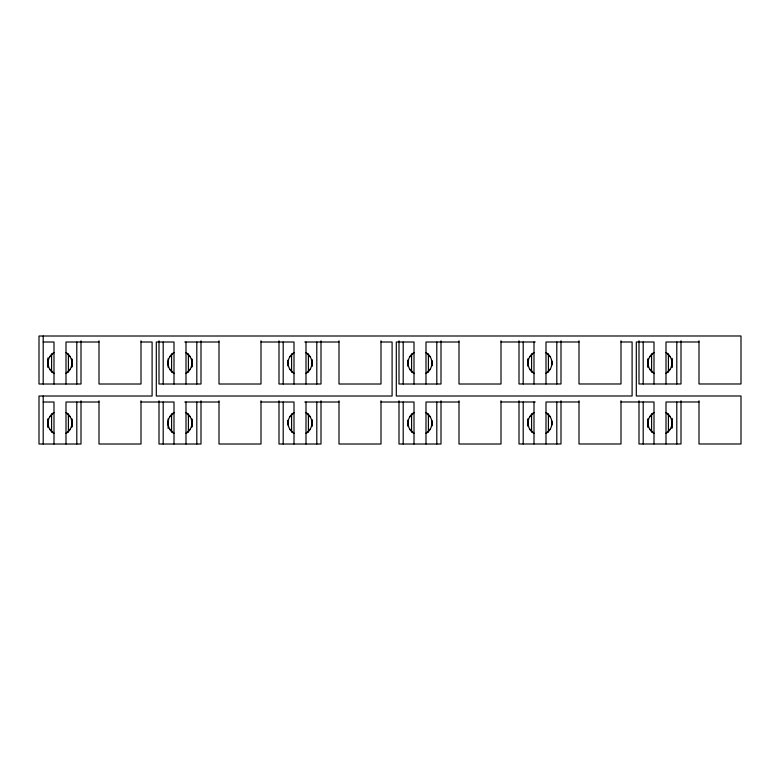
<?xml version="1.0" encoding="UTF-8"?>
<svg xmlns="http://www.w3.org/2000/svg" width="780" height="780" viewBox="0 0 780 780"><rect width="100%" height="100%" fill="white"/><g stroke="black" fill="none" stroke-linecap="round" stroke-linejoin="round"><path stroke-width="1.17" d="M48.077 357.825L48.077 367.341M48.067 419.035L48.077 427.343M71.926 366.512L71.926 359.512M71.926 426.514L71.926 419.513M169.611 369.008L173.999 373.406C166.15 369.213 166.169 356.821 173.999 352.619M169.611 429.01L173.999 433.407C166.15 429.215 166.169 416.822 173.999 412.62L169.611 417.017M191.929 366.512L191.929 359.512M191.929 426.514L191.929 419.513M289.604 369.008L294.002 373.406C289.38 370.783 287.488 365.323 288.064 360.253M289.604 429.01L294.002 433.407C289.38 430.784 287.488 425.324 288.064 420.254M311.932 366.512L311.932 359.512M311.932 426.514L311.932 419.513M408.067 360.253L408.067 366.151M408.067 420.254L408.067 426.153M431.935 365.342L431.935 360.682M431.935 425.344L431.935 420.683M528.07 366.122L528.07 359.014M528.07 426.124L528.07 419.006M648.073 359.014L648.073 367.312M648.073 419.006L648.073 427.313M671.931 367.653L671.931 358.322M671.931 427.654L671.931 418.324M70.395 369.008L65.998 373.406C73.778 369.184 73.798 356.821 65.998 352.619M70.395 429.01L65.998 433.407C73.778 429.185 73.798 416.822 65.998 412.62M190.388 369.008L186.001 373.406C193.791 369.213 193.791 356.811 186.001 352.619L190.388 357.016M190.388 429.01L186.001 433.407C193.791 429.215 193.791 416.812 186.001 412.62L190.388 417.017M310.391 369.008L306.004 373.406C313.784 369.184 313.804 356.821 306.004 352.619L310.391 357.016M310.391 429.01L306.004 433.407C313.784 429.185 313.804 416.822 306.004 412.62L310.391 417.017M430.394 369.008L425.997 373.406C433.797 369.213 433.797 356.811 425.997 352.619L430.394 357.016M430.394 429.01L425.997 433.407C433.797 429.215 433.797 416.812 425.997 412.62L430.394 417.017M550.387 368.989L546 373.376C553.78 369.164 553.8 356.801 546 352.599L550.387 356.986M550.387 428.99L546 433.378C553.78 429.166 553.8 416.793 546 412.591L550.387 416.988M670.39 368.989L666.003 373.376C673.783 369.164 673.803 356.801 666.003 352.599M670.39 428.99L666.003 433.378C673.783 429.166 673.803 416.793 666.003 412.591L670.39 416.988M49.608 369.008L53.995 373.406C46.137 369.203 46.147 356.821 53.995 352.619M49.608 429.01L53.995 433.407C46.137 429.205 46.147 416.822 53.995 412.62M288.405 366.122C287.069 361.003 289.419 355.29 294.002 352.619L289.604 357.016M288.405 426.114C287.069 421.005 289.419 415.291 294.002 412.62L289.604 417.017M409.607 369.008L414.005 373.406C406.136 369.203 406.146 356.821 414.005 352.619L409.607 357.016M409.607 429.01L414.005 433.407C406.136 429.205 406.146 416.822 414.005 412.62L409.607 417.017M529.61 368.989L533.998 373.376C526.13 369.174 526.149 356.801 533.998 352.599L529.61 356.986M529.61 428.99L533.998 433.378C526.13 429.175 526.149 416.803 533.998 412.591L529.61 416.988M649.603 368.989L654.001 373.376C646.142 369.174 646.152 356.801 654.001 352.599M649.603 428.99L654.001 433.378C646.142 429.175 646.152 416.803 654.001 412.591M48.048 362.68L48.409 359.911M48.048 422.682L48.409 419.903M168.412 359.911L168.412 366.122M168.412 419.903L168.412 426.114M288.054 362.68L288.405 359.911M288.054 422.682L288.405 419.903M408.057 362.68L408.408 359.911M408.057 422.682L408.408 419.903M528.05 362.661L528.411 359.882M528.05 422.653L528.411 419.884M648.053 362.661L648.404 359.882M648.053 422.653L648.404 419.884M71.594 366.122L71.594 359.911M71.594 426.114L71.594 419.903M191.588 366.122L191.588 359.911M191.588 426.114L191.588 419.903M311.59 366.122L311.59 359.911M311.59 426.114L311.59 419.903M431.594 366.122L431.594 359.911M431.594 426.114L431.594 419.903M551.587 366.093L551.587 359.882M551.587 426.094L551.587 419.884M671.59 366.093L671.59 359.882M671.59 426.094L671.59 419.884M49.608 357.016L53.186 353.252M49.608 417.017L53.186 413.254M169.611 357.016L173.189 353.252M649.603 356.986L653.182 353.233M649.603 416.988L653.182 413.234M43.202 342.01L53.995 342.01L53.995 384.014M99.002 342.01L65.998 342.01L65.998 384.014M141.005 342.01L152.1 342.01L152.1 396.016L39 396.016L39 444.015L81.003 444.015L81.003 400.813M184.801 342.01L219.005 342.01M260.998 342.01L294.002 342.01L294.002 384.014M304.805 342.01L338.998 342.01M381.001 342.01L392.096 342.01L392.096 396.016L156.302 396.016L156.302 342.01L173.999 342.01L173.999 384.014M459.001 342.01L425.997 342.01L425.997 384.014M501.004 341.991L535.197 341.991M579.004 341.991L546 341.991L546 383.984M620.997 341.991L632.102 341.991L632.102 395.986L396.298 396.016L396.298 342.01L414.005 342.01L414.005 384.014M698.997 341.991L666.003 341.991L666.003 383.984M43.202 402.012L53.995 402.012L53.995 444.015M99.002 402.012L65.998 402.012L65.998 444.015M141.005 402.012L173.999 402.012L173.999 444.015M184.801 402.012L219.005 402.012M260.998 402.012L294.002 402.012L294.002 444.015M304.805 402.012L338.998 402.012M381.001 402.012L414.005 402.012L414.005 444.015M459.001 402.012L425.997 402.012L425.997 444.015M501.004 401.983L535.197 401.983M579.004 401.983L546 401.983L546 443.986M620.997 401.983L654.001 401.983L654.001 443.986M698.997 401.983L666.003 401.983L666.003 443.986M666.812 353.233L670.39 356.986M66.817 353.252L70.395 357.016M66.817 413.254L70.395 417.017M648.063 363.743L648.404 366.093M648.063 423.745L648.404 426.094M48.058 363.773L48.409 366.122M48.058 423.774L48.409 426.114M528.079 363.743L528.411 366.093M528.079 423.745L528.411 426.094M408.077 363.763L408.408 366.122M408.077 423.764L408.408 426.114M698.997 340.792L698.997 383.984L741 383.984L741 335.985L39 336.014L39 384.014L81.003 384.014L81.003 340.811M698.997 400.784L698.997 443.986L741 443.986L741 395.986L636.304 395.986L636.304 341.991L654.001 341.991L654.001 383.984M680.999 340.792L680.999 383.984L638.995 383.984L638.995 340.792M680.999 400.784L680.999 443.986L638.995 443.986L638.995 400.784M676.796 341.991L676.796 383.984M676.796 401.983L676.796 443.986M671.882 358.79L671.882 367.185M671.882 418.792L671.882 428.386M668.401 353.983L668.401 371.992M668.401 413.985L668.401 431.983M651.602 353.983L651.602 371.992M651.602 413.985L651.602 431.983M648.121 358.79L648.121 367.185M648.121 418.792L648.121 427.186M643.198 341.991L643.198 383.984M643.198 401.983L643.198 443.986M620.997 340.792L620.997 383.984L579.004 383.984L579.004 340.792M620.997 400.784L620.997 443.986L579.004 443.986L579.004 400.784M560.995 340.792L560.995 383.984L519.002 383.984L519.002 340.792M560.995 400.784L560.995 443.986L519.002 443.986L519.002 400.784M556.803 341.991L556.803 383.984M556.803 401.983L556.803 443.986M551.879 361.189L551.879 364.786M551.879 421.19L551.879 424.788M548.399 353.983L548.399 371.992M548.399 413.985L548.399 431.983M533.998 341.991L533.998 383.984M533.998 401.983L533.998 443.986M531.599 353.983L531.599 371.992M531.599 413.985L531.599 431.983M528.118 358.79L528.118 365.986M528.118 418.792L528.118 425.987M523.204 341.991L523.204 383.984M523.204 401.983L523.204 443.986M501.004 340.811L501.004 384.014L459.001 384.014L459.001 340.811M501.004 400.813L501.004 444.015L459.001 444.015L459.001 400.813M441.002 340.811L441.002 384.014L398.999 384.014L398.999 340.811M441.002 400.813L441.002 444.015L398.999 444.015L398.999 400.813M436.8 342.01L436.8 384.014M436.8 402.012L436.8 444.015M431.876 361.208L431.876 366.015M431.876 421.21L431.876 426.017M428.395 354.013L428.395 372.011M428.395 414.014L428.395 432.013M411.596 354.013L411.596 372.011M411.596 414.014L411.596 432.013M408.125 360.009L408.125 366.015M408.125 420.01L408.125 426.017M403.202 342.01L403.202 384.014M403.202 402.012L403.202 444.015M381.001 340.811L381.001 384.014L338.998 384.014L338.998 340.811M381.001 400.813L381.001 444.015L338.998 444.015L338.998 400.813M320.999 340.811L320.999 384.014L278.996 384.014L278.996 340.811M320.999 400.813L320.999 444.015L278.996 444.015L278.996 400.813M316.797 342.01L316.797 384.014M316.797 402.012L316.797 444.015M311.883 360.009L311.883 366.015M311.883 420.01L311.883 426.017M308.402 354.013L308.402 372.011M308.402 414.014L308.402 432.013M306.004 342.01L306.004 384.014M306.004 402.012L306.004 444.015M291.603 354.013L291.603 372.011M291.603 414.014L291.603 432.013M288.122 361.208L288.122 366.015M288.122 421.21L288.122 424.817M283.198 342.01L283.198 384.014M283.198 402.012L283.198 444.015M260.998 340.811L260.998 384.014L219.005 384.014L219.005 340.811M260.998 400.813L260.998 444.015L219.005 444.015L219.005 400.813M200.996 340.811L200.996 384.014L159.003 384.014L159.003 340.811M200.996 400.813L200.996 444.015L159.003 444.015L159.003 400.813M196.804 342.01L196.804 384.014M196.804 402.012L196.804 444.015M191.88 358.81L191.88 367.214M191.88 418.811L191.88 427.216M188.399 354.013L188.399 372.011M188.399 414.014L188.399 432.013M186.001 342.01L186.001 384.014M186.001 402.012L186.001 444.015M171.6 354.013L171.6 372.011M171.6 414.014L171.6 432.013M168.119 358.81L168.119 367.214M168.119 418.811L168.119 428.415M163.195 342.01L163.195 384.014M163.195 402.012L163.195 444.015M141.005 340.811L141.005 384.014L99.002 384.014L99.002 340.811M141.005 400.813L141.005 444.015L99.002 444.015L99.002 400.813M76.801 342.01L76.801 384.014M76.801 402.012L76.801 444.015M71.877 358.81L71.877 367.214M71.877 418.811L71.877 427.216M68.396 354.013L68.396 372.011M68.396 414.014L68.396 432.013M51.597 354.013L51.597 372.011M51.597 414.014L51.597 432.013M48.116 358.81L48.116 367.214M48.116 418.811L48.116 427.216M43.202 336.014L43.202 384.014M43.202 396.016L43.202 444.015"/></g></svg>
